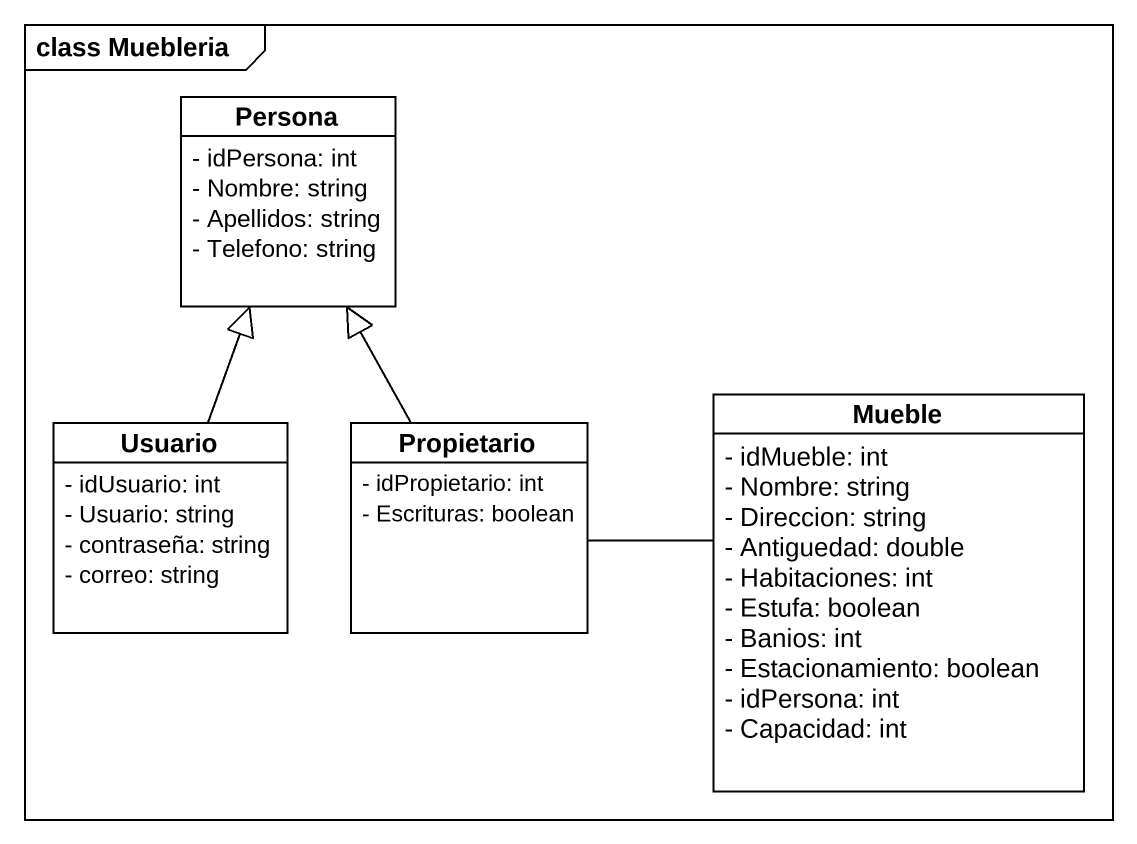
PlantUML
@startuml
mainframe class Muebleria
hide circle
hide empty members
skinparam classAttributeIconSize 0
class Persona {
  - idPersona: int
  - Nombre: string
  - Apellidos: string
  - Telefono: string
}
class Mueble {
  - idMueble: int
  - Nombre: string
  - Direccion: string
  - Antiguedad: double
  - Habitaciones: int
  - Estufa: boolean
  - Banios: int
  - Estacionamiento: boolean
  - idPersona: int
  - Capacidad: int
}
class Usuario {
  - idUsuario: int
  - Usuario: string
  - contraseña: string
  - correo: string
}
class Propietario {
  - idPropietario: int
  - Escrituras: boolean
}
Usuario -up-|> Persona
Propietario -up-|> Persona
Propietario -right- Mueble
@enduml
